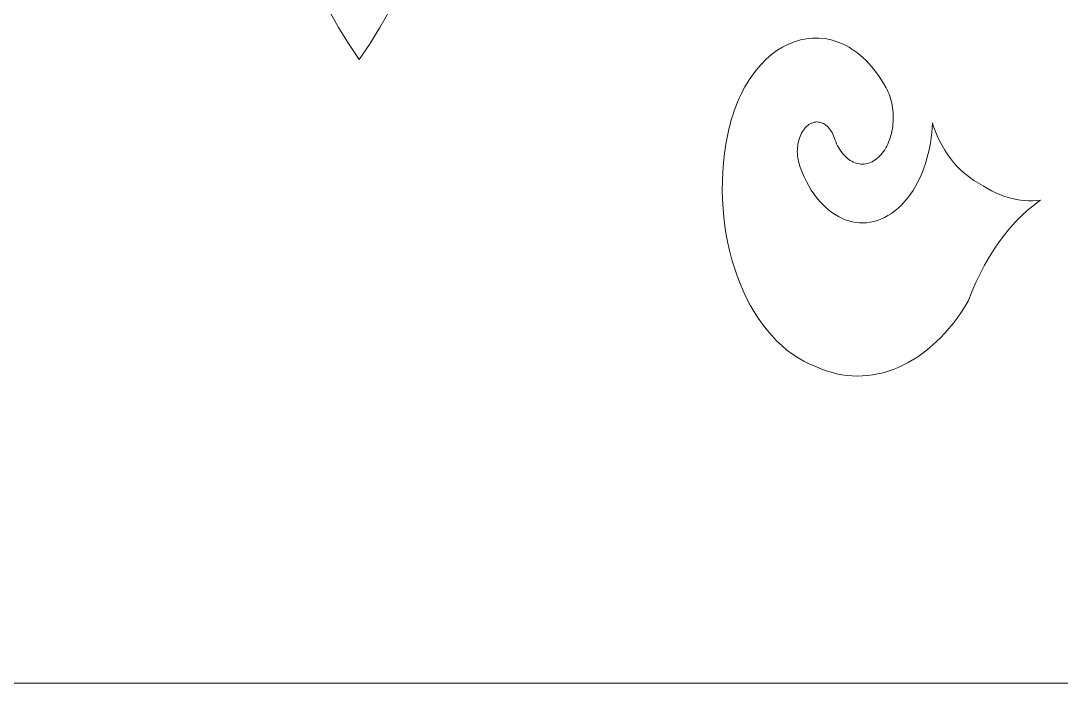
# Model space of a CAD drawing. Header units: centimetres. Extents: x -9.1 to 5.1, y -12.3 to 13.3.
# Drawn here: x -1.575 to 1.77, y -12.328 to -10.2 of the extents above; entities that cross this region are included whole.
import ezdxf

# ---------------------------------------------------------------- set-up
doc = ezdxf.new("R2010")
doc.units = ezdxf.units.CM
doc.header["$MEASUREMENT"] = 0
doc.layers.add('layer 1', color=7, linetype='Continuous')

msp = doc.modelspace()

# ---------------------------------------------------------------- linework, layer by layer
at = {"layer": 'layer 1', "color": 242, "lineweight": 9}
for points, knots in [([(5.08841, -12.32848), (5.08841, -12.32848), (-9.09402, -12.32848), (-9.09402, -12.32848), (-9.09402, -12.32848), (-9.09402, -12.32848), (-9.09402, 0.32731), (-9.09402, 0.32731), (-9.09402, 0.32731), (-9.09402, 0.32731), (5.0911, 0.32731), (5.0911, 0.32731), (5.0911, 0.32731), (5.0911, 0.32731), (5.0911, -12.32848), (5.0911, -12.32848), (5.0911, -12.32848), (5.0911, -12.32848), (5.08841, -12.32848), (5.08841, -12.32848)], [0, 0, 0, 0, 0.1666667, 0.1666667, 0.1666667, 0.1666667, 0.3333333, 0.3333333, 0.3333333, 0.3333333, 0.5, 0.5, 0.5, 0.5, 0.6666667, 0.6666667, 0.6666667, 0.6666667, 1, 1, 1, 1]), ([(-0.48696, -10.32358), (-0.48696, -10.32358), (-0.51969, -10.27533), (-0.51969, -10.27533), (-0.51969, -10.27533), (-0.51969, -10.27533), (-0.55319, -10.22154), (-0.55319, -10.22154), (-0.55319, -10.22154), (-0.55319, -10.22154), (-0.5851, -10.16568), (-0.5851, -10.16568), (-0.5851, -10.16568), (-0.5851, -10.16568), (-0.61536, -10.10787), (-0.61536, -10.10787), (-0.61536, -10.10787), (-0.61536, -10.10787), (-0.64393, -10.04815), (-0.64393, -10.04815), (-0.64393, -10.04815), (-0.64393, -10.04815), (-0.67079, -9.98662), (-0.67079, -9.98662), (-0.67079, -9.98662), (-0.67079, -9.98662), (-0.69589, -9.92336), (-0.69589, -9.92336), (-0.69589, -9.92336), (-0.69589, -9.92336), (-0.71917, -9.85846), (-0.71917, -9.85846), (-0.71917, -9.85846), (-0.71917, -9.85846), (-0.69589, -9.79355), (-0.69589, -9.79355), (-0.69589, -9.79355), (-0.69589, -9.79355), (-0.67079, -9.73031), (-0.67079, -9.73031), (-0.67079, -9.73031), (-0.67079, -9.73031), (-0.64393, -9.66878), (-0.64393, -9.66878), (-0.64393, -9.66878), (-0.64393, -9.66878), (-0.61536, -9.60906), (-0.61536, -9.60906), (-0.61536, -9.60906), (-0.61536, -9.60906), (-0.5851, -9.55123), (-0.5851, -9.55123), (-0.5851, -9.55123), (-0.5851, -9.55123), (-0.55319, -9.49539), (-0.55319, -9.49539), (-0.55319, -9.49539), (-0.55319, -9.49539), (-0.51969, -9.44158), (-0.51969, -9.44158), (-0.51969, -9.44158), (-0.51969, -9.44158), (-0.48696, -9.39334), (-0.48696, -9.39334), (-0.48696, -9.39334), (-0.48696, -9.39334), (-0.45421, -9.44158), (-0.45421, -9.44158), (-0.45421, -9.44158), (-0.45421, -9.44158), (-0.42072, -9.49539), (-0.42072, -9.49539), (-0.42072, -9.49539), (-0.42072, -9.49539), (-0.38881, -9.55123), (-0.38881, -9.55123), (-0.38881, -9.55123), (-0.38881, -9.55123), (-0.35855, -9.60906), (-0.35855, -9.60906), (-0.35855, -9.60906), (-0.35855, -9.60906), (-0.32998, -9.66878), (-0.32998, -9.66878), (-0.32998, -9.66878), (-0.32998, -9.66878), (-0.30312, -9.73031), (-0.30312, -9.73031), (-0.30312, -9.73031), (-0.30312, -9.73031), (-0.27802, -9.79355), (-0.27802, -9.79355), (-0.27802, -9.79355), (-0.27802, -9.79355), (-0.25475, -9.85846), (-0.25475, -9.85846), (-0.25475, -9.85846), (-0.25475, -9.85846), (-0.27802, -9.92336), (-0.27802, -9.92336), (-0.27802, -9.92336), (-0.27802, -9.92336), (-0.30312, -9.98662), (-0.30312, -9.98662), (-0.30312, -9.98662), (-0.30312, -9.98662), (-0.32998, -10.04815), (-0.32998, -10.04815), (-0.32998, -10.04815), (-0.32998, -10.04815), (-0.35855, -10.10787), (-0.35855, -10.10787), (-0.35855, -10.10787), (-0.35855, -10.10787), (-0.38881, -10.16568), (-0.38881, -10.16568), (-0.38881, -10.16568), (-0.38881, -10.16568), (-0.42072, -10.22154), (-0.42072, -10.22154), (-0.42072, -10.22154), (-0.42072, -10.22154), (-0.45421, -10.27533), (-0.45421, -10.27533), (-0.45421, -10.27533), (-0.45421, -10.27533), (-0.48696, -10.32358), (-0.48696, -10.32358)], [0, 0, 0, 0, 0.030303, 0.030303, 0.030303, 0.030303, 0.0606061, 0.0606061, 0.0606061, 0.0606061, 0.0909091, 0.0909091, 0.0909091, 0.0909091, 0.1212121, 0.1212121, 0.1212121, 0.1212121, 0.1515152, 0.1515152, 0.1515152, 0.1515152, 0.1818182, 0.1818182, 0.1818182, 0.1818182, 0.2121212, 0.2121212, 0.2121212, 0.2121212, 0.2424242, 0.2424242, 0.2424242, 0.2424242, 0.2727273, 0.2727273, 0.2727273, 0.2727273, 0.3030303, 0.3030303, 0.3030303, 0.3030303, 0.3333333, 0.3333333, 0.3333333, 0.3333333, 0.3636364, 0.3636364, 0.3636364, 0.3636364, 0.3939394, 0.3939394, 0.3939394, 0.3939394, 0.4242424, 0.4242424, 0.4242424, 0.4242424, 0.4545455, 0.4545455, 0.4545455, 0.4545455, 0.4848485, 0.4848485, 0.4848485, 0.4848485, 0.5151515, 0.5151515, 0.5151515, 0.5151515, 0.5454545, 0.5454545, 0.5454545, 0.5454545, 0.5757576, 0.5757576, 0.5757576, 0.5757576, 0.6060606, 0.6060606, 0.6060606, 0.6060606, 0.6363636, 0.6363636, 0.6363636, 0.6363636, 0.6666667, 0.6666667, 0.6666667, 0.6666667, 0.6969697, 0.6969697, 0.6969697, 0.6969697, 0.7272727, 0.7272727, 0.7272727, 0.7272727, 0.7575758, 0.7575758, 0.7575758, 0.7575758, 0.7878788, 0.7878788, 0.7878788, 0.7878788, 0.8181818, 0.8181818, 0.8181818, 0.8181818, 0.8484848, 0.8484848, 0.8484848, 0.8484848, 0.8787879, 0.8787879, 0.8787879, 0.8787879, 0.9090909, 0.9090909, 0.9090909, 0.9090909, 0.9393939, 0.9393939, 0.9393939, 0.9393939, 1, 1, 1, 1]), ([(1.70365, -10.77651), (1.70365, -10.77651), (1.70105, -10.77825), (1.70105, -10.77825), (1.70105, -10.77825), (1.70105, -10.77825), (1.68095, -10.79324), (1.68095, -10.79324), (1.68095, -10.79324), (1.68095, -10.79324), (1.66131, -10.80955), (1.66131, -10.80955), (1.66131, -10.80955), (1.66131, -10.80955), (1.6421, -10.82716), (1.6421, -10.82716), (1.6421, -10.82716), (1.6421, -10.82716), (1.62341, -10.84606), (1.62341, -10.84606), (1.62341, -10.84606), (1.62341, -10.84606), (1.60525, -10.8662), (1.60525, -10.8662), (1.60525, -10.8662), (1.60525, -10.8662), (1.58765, -10.8876), (1.58765, -10.8876), (1.58765, -10.8876), (1.58765, -10.8876), (1.57067, -10.91021), (1.57067, -10.91021), (1.57067, -10.91021), (1.57067, -10.91021), (1.55431, -10.93403), (1.55431, -10.93403), (1.55431, -10.93403), (1.55431, -10.93403), (1.53861, -10.95902), (1.53861, -10.95902), (1.53861, -10.95902), (1.53861, -10.95902), (1.52362, -10.98516), (1.52362, -10.98516), (1.52362, -10.98516), (1.52362, -10.98516), (1.50937, -11.01246), (1.50937, -11.01246), (1.50937, -11.01246), (1.50937, -11.01246), (1.4959, -11.04086), (1.4959, -11.04086), (1.4959, -11.04086), (1.4959, -11.04086), (1.4832, -11.07037), (1.4832, -11.07037), (1.4832, -11.07037), (1.4832, -11.07037), (1.47138, -11.10095), (1.47138, -11.10095), (1.47138, -11.10095), (1.47138, -11.10095), (1.45975, -11.11985), (1.45975, -11.11985), (1.45975, -11.11985), (1.45975, -11.11985), (1.44773, -11.13803), (1.44773, -11.13803), (1.44773, -11.13803), (1.44773, -11.13803), (1.43533, -11.15552), (1.43533, -11.15552), (1.43533, -11.15552), (1.43533, -11.15552), (1.42256, -11.17227), (1.42256, -11.17227), (1.42256, -11.17227), (1.42256, -11.17227), (1.40944, -11.1883), (1.40944, -11.1883), (1.40944, -11.1883), (1.40944, -11.1883), (1.39596, -11.20358), (1.39596, -11.20358), (1.39596, -11.20358), (1.39596, -11.20358), (1.38218, -11.21811), (1.38218, -11.21811), (1.38218, -11.21811), (1.38218, -11.21811), (1.36808, -11.23189), (1.36808, -11.23189), (1.36808, -11.23189), (1.36808, -11.23189), (1.33904, -11.25712), (1.33904, -11.25712), (1.33904, -11.25712), (1.33904, -11.25712), (1.309, -11.27922), (1.309, -11.27922), (1.309, -11.27922), (1.309, -11.27922), (1.27805, -11.29808), (1.27805, -11.29808), (1.27805, -11.29808), (1.27805, -11.29808), (1.24635, -11.31365), (1.24635, -11.31365), (1.24635, -11.31365), (1.24635, -11.31365), (1.23027, -11.32018), (1.23027, -11.32018), (1.23027, -11.32018), (1.23027, -11.32018), (1.21405, -11.32585), (1.21405, -11.32585), (1.21405, -11.32585), (1.21405, -11.32585), (1.19767, -11.33066), (1.19767, -11.33066), (1.19767, -11.33066), (1.19767, -11.33066), (1.18122, -11.33461), (1.18122, -11.33461), (1.18122, -11.33461), (1.18122, -11.33461), (1.16468, -11.33767), (1.16468, -11.33767), (1.16468, -11.33767), (1.16468, -11.33767), (1.14807, -11.33985), (1.14807, -11.33985), (1.14807, -11.33985), (1.14807, -11.33985), (1.13138, -11.34114), (1.13138, -11.34114), (1.13138, -11.34114), (1.13138, -11.34114), (1.11467, -11.3415), (1.11467, -11.3415), (1.11467, -11.3415), (1.11467, -11.3415), (1.09793, -11.34096), (1.09793, -11.34096), (1.09793, -11.34096), (1.09793, -11.34096), (1.08117, -11.33949), (1.08117, -11.33949), (1.08117, -11.33949), (1.08117, -11.33949), (1.06444, -11.33709), (1.06444, -11.33709), (1.06444, -11.33709), (1.06444, -11.33709), (1.04773, -11.33374), (1.04773, -11.33374), (1.04773, -11.33374), (1.04773, -11.33374), (1.03107, -11.32944), (1.03107, -11.32944), (1.03107, -11.32944), (1.03107, -11.32944), (1.01446, -11.32416), (1.01446, -11.32416), (1.01446, -11.32416), (1.01446, -11.32416), (0.99793, -11.31794), (0.99793, -11.31794), (0.99793, -11.31794), (0.99793, -11.31794), (0.9815, -11.31071), (0.9815, -11.31071), (0.9815, -11.31071), (0.9815, -11.31071), (0.96187, -11.30283), (0.96187, -11.30283), (0.96187, -11.30283), (0.96187, -11.30283), (0.94274, -11.29357), (0.94274, -11.29357), (0.94274, -11.29357), (0.94274, -11.29357), (0.92413, -11.28296), (0.92413, -11.28296), (0.92413, -11.28296), (0.92413, -11.28296), (0.90606, -11.27104), (0.90606, -11.27104), (0.90606, -11.27104), (0.90606, -11.27104), (0.88853, -11.2579), (0.88853, -11.2579), (0.88853, -11.2579), (0.88853, -11.2579), (0.8716, -11.24355), (0.8716, -11.24355), (0.8716, -11.24355), (0.8716, -11.24355), (0.85524, -11.22804), (0.85524, -11.22804), (0.85524, -11.22804), (0.85524, -11.22804), (0.83949, -11.21141), (0.83949, -11.21141), (0.83949, -11.21141), (0.83949, -11.21141), (0.82437, -11.19372), (0.82437, -11.19372), (0.82437, -11.19372), (0.82437, -11.19372), (0.80989, -11.17501), (0.80989, -11.17501), (0.80989, -11.17501), (0.80989, -11.17501), (0.79611, -11.15532), (0.79611, -11.15532), (0.79611, -11.15532), (0.79611, -11.15532), (0.78297, -11.13471), (0.78297, -11.13471), (0.78297, -11.13471), (0.78297, -11.13471), (0.77056, -11.1132), (0.77056, -11.1132), (0.77056, -11.1132), (0.77056, -11.1132), (0.75885, -11.09085), (0.75885, -11.09085), (0.75885, -11.09085), (0.75885, -11.09085), (0.74787, -11.06772), (0.74787, -11.06772), (0.74787, -11.06772), (0.74787, -11.06772), (0.73766, -11.04382), (0.73766, -11.04382), (0.73766, -11.04382), (0.73766, -11.04382), (0.72824, -11.01924), (0.72824, -11.01924), (0.72824, -11.01924), (0.72824, -11.01924), (0.71959, -10.99398), (0.71959, -10.99398), (0.71959, -10.99398), (0.71959, -10.99398), (0.71175, -10.9681), (0.71175, -10.9681), (0.71175, -10.9681), (0.71175, -10.9681), (0.70475, -10.94167), (0.70475, -10.94167), (0.70475, -10.94167), (0.70475, -10.94167), (0.69859, -10.91471), (0.69859, -10.91471), (0.69859, -10.91471), (0.69859, -10.91471), (0.69331, -10.88728), (0.69331, -10.88728), (0.69331, -10.88728), (0.69331, -10.88728), (0.68891, -10.85939), (0.68891, -10.85939), (0.68891, -10.85939), (0.68891, -10.85939), (0.68541, -10.83113), (0.68541, -10.83113), (0.68541, -10.83113), (0.68541, -10.83113), (0.68282, -10.80254), (0.68282, -10.80254), (0.68282, -10.80254), (0.68282, -10.80254), (0.68119, -10.77363), (0.68119, -10.77363), (0.68119, -10.77363), (0.68119, -10.77363), (0.68051, -10.74448), (0.68051, -10.74448), (0.68051, -10.74448), (0.68051, -10.74448), (0.68079, -10.71511), (0.68079, -10.71511), (0.68079, -10.71511), (0.68079, -10.71511), (0.68208, -10.6856), (0.68208, -10.6856), (0.68208, -10.6856), (0.68208, -10.6856), (0.68439, -10.65597), (0.68439, -10.65597), (0.68439, -10.65597), (0.68439, -10.65597), (0.68772, -10.62624), (0.68772, -10.62624), (0.68772, -10.62624), (0.68772, -10.62624), (0.69211, -10.59651), (0.69211, -10.59651), (0.69211, -10.59651), (0.69211, -10.59651), (0.6949, -10.58001), (0.6949, -10.58001), (0.6949, -10.58001), (0.6949, -10.58001), (0.69807, -10.56386), (0.69807, -10.56386), (0.69807, -10.56386), (0.69807, -10.56386), (0.70157, -10.5481), (0.70157, -10.5481), (0.70157, -10.5481), (0.70157, -10.5481), (0.70539, -10.5327), (0.70539, -10.5327), (0.70539, -10.5327), (0.70539, -10.5327), (0.70957, -10.51769), (0.70957, -10.51769), (0.70957, -10.51769), (0.70957, -10.51769), (0.71405, -10.50306), (0.71405, -10.50306), (0.71405, -10.50306), (0.71405, -10.50306), (0.71884, -10.48881), (0.71884, -10.48881), (0.71884, -10.48881), (0.71884, -10.48881), (0.72393, -10.47495), (0.72393, -10.47495), (0.72393, -10.47495), (0.72393, -10.47495), (0.72931, -10.46148), (0.72931, -10.46148), (0.72931, -10.46148), (0.72931, -10.46148), (0.73496, -10.4484), (0.73496, -10.4484), (0.73496, -10.4484), (0.73496, -10.4484), (0.7409, -10.43573), (0.7409, -10.43573), (0.7409, -10.43573), (0.7409, -10.43573), (0.7471, -10.42344), (0.7471, -10.42344), (0.7471, -10.42344), (0.7471, -10.42344), (0.75355, -10.41157), (0.75355, -10.41157), (0.75355, -10.41157), (0.75355, -10.41157), (0.76023, -10.40009), (0.76023, -10.40009), (0.76023, -10.40009), (0.76023, -10.40009), (0.76717, -10.38905), (0.76717, -10.38905), (0.76717, -10.38905), (0.76717, -10.38905), (0.77432, -10.3784), (0.77432, -10.3784), (0.77432, -10.3784), (0.77432, -10.3784), (0.78929, -10.35835), (0.78929, -10.35835), (0.78929, -10.35835), (0.78929, -10.35835), (0.80504, -10.34), (0.80504, -10.34), (0.80504, -10.34), (0.80504, -10.34), (0.82153, -10.32337), (0.82153, -10.32337), (0.82153, -10.32337), (0.82153, -10.32337), (0.83866, -10.30847), (0.83866, -10.30847), (0.83866, -10.30847), (0.83866, -10.30847), (0.85639, -10.29534), (0.85639, -10.29534), (0.85639, -10.29534), (0.85639, -10.29534), (0.87462, -10.284), (0.87462, -10.284), (0.87462, -10.284), (0.87462, -10.284), (0.89329, -10.27448), (0.89329, -10.27448), (0.89329, -10.27448), (0.89329, -10.27448), (0.91232, -10.26681), (0.91232, -10.26681), (0.91232, -10.26681), (0.91232, -10.26681), (0.93164, -10.261), (0.93164, -10.261), (0.93164, -10.261), (0.93164, -10.261), (0.95119, -10.25709), (0.95119, -10.25709), (0.95119, -10.25709), (0.95119, -10.25709), (0.97089, -10.25509), (0.97089, -10.25509), (0.97089, -10.25509), (0.97089, -10.25509), (0.99065, -10.25504), (0.99065, -10.25504), (0.99065, -10.25504), (0.99065, -10.25504), (1.01043, -10.25696), (1.01043, -10.25696), (1.01043, -10.25696), (1.01043, -10.25696), (1.03013, -10.26087), (1.03013, -10.26087), (1.03013, -10.26087), (1.03013, -10.26087), (1.04968, -10.26681), (1.04968, -10.26681), (1.04968, -10.26681), (1.04968, -10.26681), (1.06904, -10.27478), (1.06904, -10.27478), (1.06904, -10.27478), (1.06904, -10.27478), (1.0786, -10.27956), (1.0786, -10.27956), (1.0786, -10.27956), (1.0786, -10.27956), (1.08808, -10.28485), (1.08808, -10.28485), (1.08808, -10.28485), (1.08808, -10.28485), (1.0975, -10.29066), (1.0975, -10.29066), (1.0975, -10.29066), (1.0975, -10.29066), (1.10678, -10.29699), (1.10678, -10.29699), (1.10678, -10.29699), (1.10678, -10.29699), (1.11598, -10.30387), (1.11598, -10.30387), (1.11598, -10.30387), (1.11598, -10.30387), (1.12506, -10.31127), (1.12506, -10.31127), (1.12506, -10.31127), (1.12506, -10.31127), (1.13402, -10.3192), (1.13402, -10.3192), (1.13402, -10.3192), (1.13402, -10.3192), (1.14282, -10.32769), (1.14282, -10.32769), (1.14282, -10.32769), (1.14282, -10.32769), (1.15149, -10.33671), (1.15149, -10.33671), (1.15149, -10.33671), (1.15149, -10.33671), (1.16001, -10.34629), (1.16001, -10.34629), (1.16001, -10.34629), (1.16001, -10.34629), (1.16836, -10.3564), (1.16836, -10.3564), (1.16836, -10.3564), (1.16836, -10.3564), (1.17656, -10.36707), (1.17656, -10.36707), (1.17656, -10.36707), (1.17656, -10.36707), (1.18456, -10.37831), (1.18456, -10.37831), (1.18456, -10.37831), (1.18456, -10.37831), (1.19237, -10.3901), (1.19237, -10.3901), (1.19237, -10.3901), (1.19237, -10.3901), (1.19998, -10.40244), (1.19998, -10.40244), (1.19998, -10.40244), (1.19998, -10.40244), (1.2074, -10.41537), (1.2074, -10.41537), (1.2074, -10.41537), (1.2074, -10.41537), (1.2108, -10.42184), (1.2108, -10.42184), (1.2108, -10.42184), (1.2108, -10.42184), (1.21392, -10.42852), (1.21392, -10.42852), (1.21392, -10.42852), (1.21392, -10.42852), (1.21676, -10.43535), (1.21676, -10.43535), (1.21676, -10.43535), (1.21676, -10.43535), (1.21933, -10.44233), (1.21933, -10.44233), (1.21933, -10.44233), (1.21933, -10.44233), (1.22162, -10.44945), (1.22162, -10.44945), (1.22162, -10.44945), (1.22162, -10.44945), (1.22364, -10.45669), (1.22364, -10.45669), (1.22364, -10.45669), (1.22364, -10.45669), (1.22541, -10.46402), (1.22541, -10.46402), (1.22541, -10.46402), (1.22541, -10.46402), (1.22688, -10.47146), (1.22688, -10.47146), (1.22688, -10.47146), (1.22688, -10.47146), (1.22811, -10.47896), (1.22811, -10.47896), (1.22811, -10.47896), (1.22811, -10.47896), (1.22907, -10.48652), (1.22907, -10.48652), (1.22907, -10.48652), (1.22907, -10.48652), (1.22976, -10.49411), (1.22976, -10.49411), (1.22976, -10.49411), (1.22976, -10.49411), (1.23019, -10.50173), (1.23019, -10.50173), (1.23019, -10.50173), (1.23019, -10.50173), (1.23036, -10.50937), (1.23036, -10.50937), (1.23036, -10.50937), (1.23036, -10.50937), (1.23027, -10.51698), (1.23027, -10.51698), (1.23027, -10.51698), (1.23027, -10.51698), (1.22993, -10.52458), (1.22993, -10.52458), (1.22993, -10.52458), (1.22993, -10.52458), (1.22933, -10.53214), (1.22933, -10.53214), (1.22933, -10.53214), (1.22933, -10.53214), (1.22847, -10.53964), (1.22847, -10.53964), (1.22847, -10.53964), (1.22847, -10.53964), (1.22737, -10.54708), (1.22737, -10.54708), (1.22737, -10.54708), (1.22737, -10.54708), (1.22601, -10.55443), (1.22601, -10.55443), (1.22601, -10.55443), (1.22601, -10.55443), (1.22441, -10.56168), (1.22441, -10.56168), (1.22441, -10.56168), (1.22441, -10.56168), (1.22254, -10.56879), (1.22254, -10.56879), (1.22254, -10.56879), (1.22254, -10.56879), (1.22044, -10.57579), (1.22044, -10.57579), (1.22044, -10.57579), (1.22044, -10.57579), (1.21809, -10.58262), (1.21809, -10.58262), (1.21809, -10.58262), (1.21809, -10.58262), (1.21551, -10.5893), (1.21551, -10.5893), (1.21551, -10.5893), (1.21551, -10.5893), (1.21267, -10.5958), (1.21267, -10.5958), (1.21267, -10.5958), (1.21267, -10.5958), (1.2096, -10.60208), (1.2096, -10.60208), (1.2096, -10.60208), (1.2096, -10.60208), (1.20628, -10.60816), (1.20628, -10.60816), (1.20628, -10.60816), (1.20628, -10.60816), (1.20273, -10.61402), (1.20273, -10.61402), (1.20273, -10.61402), (1.20273, -10.61402), (1.19895, -10.61962), (1.19895, -10.61962), (1.19895, -10.61962), (1.19895, -10.61962), (1.19492, -10.62497), (1.19492, -10.62497), (1.19492, -10.62497), (1.19492, -10.62497), (1.19069, -10.63003), (1.19069, -10.63003), (1.19069, -10.63003), (1.19069, -10.63003), (1.1862, -10.63481), (1.1862, -10.63481), (1.1862, -10.63481), (1.1862, -10.63481), (1.18154, -10.6392), (1.18154, -10.6392), (1.18154, -10.6392), (1.18154, -10.6392), (1.1768, -10.64318), (1.1768, -10.64318), (1.1768, -10.64318), (1.1768, -10.64318), (1.17198, -10.64672), (1.17198, -10.64672), (1.17198, -10.64672), (1.17198, -10.64672), (1.16709, -10.64984), (1.16709, -10.64984), (1.16709, -10.64984), (1.16709, -10.64984), (1.16213, -10.65254), (1.16213, -10.65254), (1.16213, -10.65254), (1.16213, -10.65254), (1.15711, -10.65483), (1.15711, -10.65483), (1.15711, -10.65483), (1.15711, -10.65483), (1.15206, -10.6567), (1.15206, -10.6567), (1.15206, -10.6567), (1.15206, -10.6567), (1.14698, -10.65816), (1.14698, -10.65816), (1.14698, -10.65816), (1.14698, -10.65816), (1.14187, -10.65921), (1.14187, -10.65921), (1.14187, -10.65921), (1.14187, -10.65921), (1.13677, -10.65988), (1.13677, -10.65988), (1.13677, -10.65988), (1.13677, -10.65988), (1.13164, -10.66014), (1.13164, -10.66014), (1.13164, -10.66014), (1.13164, -10.66014), (1.12654, -10.66), (1.12654, -10.66), (1.12654, -10.66), (1.12654, -10.66), (1.12146, -10.65949), (1.12146, -10.65949), (1.12146, -10.65949), (1.12146, -10.65949), (1.11641, -10.65858), (1.11641, -10.65858), (1.11641, -10.65858), (1.11641, -10.65858), (1.11139, -10.6573), (1.11139, -10.6573), (1.11139, -10.6573), (1.11139, -10.6573), (1.10645, -10.65563), (1.10645, -10.65563), (1.10645, -10.65563), (1.10645, -10.65563), (1.10155, -10.65359), (1.10155, -10.65359), (1.10155, -10.65359), (1.10155, -10.65359), (1.09672, -10.65119), (1.09672, -10.65119), (1.09672, -10.65119), (1.09672, -10.65119), (1.092, -10.64842), (1.092, -10.64842), (1.092, -10.64842), (1.092, -10.64842), (1.08735, -10.64528), (1.08735, -10.64528), (1.08735, -10.64528), (1.08735, -10.64528), (1.08281, -10.64179), (1.08281, -10.64179), (1.08281, -10.64179), (1.08281, -10.64179), (1.07839, -10.63794), (1.07839, -10.63794), (1.07839, -10.63794), (1.07839, -10.63794), (1.07407, -10.63376), (1.07407, -10.63376), (1.07407, -10.63376), (1.07407, -10.63376), (1.06991, -10.62921), (1.06991, -10.62921), (1.06991, -10.62921), (1.06991, -10.62921), (1.06589, -10.62433), (1.06589, -10.62433), (1.06589, -10.62433), (1.06589, -10.62433), (1.06203, -10.61911), (1.06203, -10.61911), (1.06203, -10.61911), (1.06203, -10.61911), (1.05833, -10.61356), (1.05833, -10.61356), (1.05833, -10.61356), (1.05833, -10.61356), (1.0548, -10.60767), (1.0548, -10.60767), (1.0548, -10.60767), (1.0548, -10.60767), (1.05146, -10.60146), (1.05146, -10.60146), (1.05146, -10.60146), (1.05146, -10.60146), (1.04831, -10.59492), (1.04831, -10.59492), (1.04831, -10.59492), (1.04831, -10.59492), (1.04539, -10.58806), (1.04539, -10.58806), (1.04539, -10.58806), (1.04539, -10.58806), (1.04268, -10.5809), (1.04268, -10.5809), (1.04268, -10.5809), (1.04268, -10.5809), (1.04075, -10.57497), (1.04075, -10.57497), (1.04075, -10.57497), (1.04075, -10.57497), (1.03855, -10.56931), (1.03855, -10.56931), (1.03855, -10.56931), (1.03855, -10.56931), (1.03614, -10.56393), (1.03614, -10.56393), (1.03614, -10.56393), (1.03614, -10.56393), (1.03348, -10.55883), (1.03348, -10.55883), (1.03348, -10.55883), (1.03348, -10.55883), (1.03063, -10.55404), (1.03063, -10.55404), (1.03063, -10.55404), (1.03063, -10.55404), (1.02755, -10.54956), (1.02755, -10.54956), (1.02755, -10.54956), (1.02755, -10.54956), (1.02432, -10.54542), (1.02432, -10.54542), (1.02432, -10.54542), (1.02432, -10.54542), (1.02088, -10.5416), (1.02088, -10.5416), (1.02088, -10.5416), (1.02088, -10.5416), (1.01731, -10.53815), (1.01731, -10.53815), (1.01731, -10.53815), (1.01731, -10.53815), (1.01356, -10.53507), (1.01356, -10.53507), (1.01356, -10.53507), (1.01356, -10.53507), (1.00967, -10.53237), (1.00967, -10.53237), (1.00967, -10.53237), (1.00967, -10.53237), (1.00567, -10.53005), (1.00567, -10.53005), (1.00567, -10.53005), (1.00567, -10.53005), (1.00156, -10.52815), (1.00156, -10.52815), (1.00156, -10.52815), (1.00156, -10.52815), (0.99733, -10.52667), (0.99733, -10.52667), (0.99733, -10.52667), (0.99733, -10.52667), (0.99302, -10.52562), (0.99302, -10.52562), (0.99302, -10.52562), (0.99302, -10.52562), (0.98865, -10.52501), (0.98865, -10.52501), (0.98865, -10.52501), (0.98865, -10.52501), (0.98425, -10.52486), (0.98425, -10.52486), (0.98425, -10.52486), (0.98425, -10.52486), (0.97988, -10.52517), (0.97988, -10.52517), (0.97988, -10.52517), (0.97988, -10.52517), (0.97557, -10.52591), (0.97557, -10.52591), (0.97557, -10.52591), (0.97557, -10.52591), (0.97134, -10.52709), (0.97134, -10.52709), (0.97134, -10.52709), (0.97134, -10.52709), (0.96719, -10.5287), (0.96719, -10.5287), (0.96719, -10.5287), (0.96719, -10.5287), (0.96312, -10.53072), (0.96312, -10.53072), (0.96312, -10.53072), (0.96312, -10.53072), (0.95916, -10.53314), (0.95916, -10.53314), (0.95916, -10.53314), (0.95916, -10.53314), (0.95534, -10.53594), (0.95534, -10.53594), (0.95534, -10.53594), (0.95534, -10.53594), (0.95164, -10.53914), (0.95164, -10.53914), (0.95164, -10.53914), (0.95164, -10.53914), (0.94809, -10.54269), (0.94809, -10.54269), (0.94809, -10.54269), (0.94809, -10.54269), (0.9447, -10.54662), (0.9447, -10.54662), (0.9447, -10.54662), (0.9447, -10.54662), (0.9415, -10.55089), (0.9415, -10.55089), (0.9415, -10.55089), (0.9415, -10.55089), (0.93848, -10.55549), (0.93848, -10.55549), (0.93848, -10.55549), (0.93848, -10.55549), (0.93565, -10.56043), (0.93565, -10.56043), (0.93565, -10.56043), (0.93565, -10.56043), (0.93305, -10.56566), (0.93305, -10.56566), (0.93305, -10.56566), (0.93305, -10.56566), (0.93067, -10.57122), (0.93067, -10.57122), (0.93067, -10.57122), (0.93067, -10.57122), (0.92855, -10.57701), (0.92855, -10.57701), (0.92855, -10.57701), (0.92855, -10.57701), (0.92674, -10.58296), (0.92674, -10.58296), (0.92674, -10.58296), (0.92674, -10.58296), (0.9252, -10.58902), (0.9252, -10.58902), (0.9252, -10.58902), (0.9252, -10.58902), (0.92397, -10.59521), (0.92397, -10.59521), (0.92397, -10.59521), (0.92397, -10.59521), (0.92299, -10.60148), (0.92299, -10.60148), (0.92299, -10.60148), (0.92299, -10.60148), (0.92233, -10.60781), (0.92233, -10.60781), (0.92233, -10.60781), (0.92233, -10.60781), (0.92194, -10.61418), (0.92194, -10.61418), (0.92194, -10.61418), (0.92194, -10.61418), (0.92184, -10.62057), (0.92184, -10.62057), (0.92184, -10.62057), (0.92184, -10.62057), (0.92203, -10.62696), (0.92203, -10.62696), (0.92203, -10.62696), (0.92203, -10.62696), (0.92252, -10.63332), (0.92252, -10.63332), (0.92252, -10.63332), (0.92252, -10.63332), (0.92328, -10.63963), (0.92328, -10.63963), (0.92328, -10.63963), (0.92328, -10.63963), (0.92433, -10.64585), (0.92433, -10.64585), (0.92433, -10.64585), (0.92433, -10.64585), (0.92567, -10.652), (0.92567, -10.652), (0.92567, -10.652), (0.92567, -10.652), (0.9273, -10.65801), (0.9273, -10.65801), (0.9273, -10.65801), (0.9273, -10.65801), (0.9292, -10.6639), (0.9292, -10.6639), (0.9292, -10.6639), (0.9292, -10.6639), (0.93142, -10.66961), (0.93142, -10.66961), (0.93142, -10.66961), (0.93142, -10.66961), (0.93756, -10.68585), (0.93756, -10.68585), (0.93756, -10.68585), (0.93756, -10.68585), (0.94419, -10.70137), (0.94419, -10.70137), (0.94419, -10.70137), (0.94419, -10.70137), (0.95129, -10.71616), (0.95129, -10.71616), (0.95129, -10.71616), (0.95129, -10.71616), (0.95885, -10.73023), (0.95885, -10.73023), (0.95885, -10.73023), (0.95885, -10.73023), (0.96682, -10.74357), (0.96682, -10.74357), (0.96682, -10.74357), (0.96682, -10.74357), (0.97521, -10.75614), (0.97521, -10.75614), (0.97521, -10.75614), (0.97521, -10.75614), (0.98396, -10.76796), (0.98396, -10.76796), (0.98396, -10.76796), (0.98396, -10.76796), (0.99307, -10.77903), (0.99307, -10.77903), (0.99307, -10.77903), (0.99307, -10.77903), (1.00249, -10.7893), (1.00249, -10.7893), (1.00249, -10.7893), (1.00249, -10.7893), (1.01224, -10.7988), (1.01224, -10.7988), (1.01224, -10.7988), (1.01224, -10.7988), (1.02227, -10.80751), (1.02227, -10.80751), (1.02227, -10.80751), (1.02227, -10.80751), (1.03254, -10.81542), (1.03254, -10.81542), (1.03254, -10.81542), (1.03254, -10.81542), (1.04306, -10.82251), (1.04306, -10.82251), (1.04306, -10.82251), (1.04306, -10.82251), (1.0538, -10.82878), (1.0538, -10.82878), (1.0538, -10.82878), (1.0538, -10.82878), (1.06471, -10.83424), (1.06471, -10.83424), (1.06471, -10.83424), (1.06471, -10.83424), (1.0758, -10.83884), (1.0758, -10.83884), (1.0758, -10.83884), (1.0758, -10.83884), (1.08702, -10.84262), (1.08702, -10.84262), (1.08702, -10.84262), (1.08702, -10.84262), (1.09837, -10.84553), (1.09837, -10.84553), (1.09837, -10.84553), (1.09837, -10.84553), (1.10981, -10.84758), (1.10981, -10.84758), (1.10981, -10.84758), (1.10981, -10.84758), (1.12131, -10.84876), (1.12131, -10.84876), (1.12131, -10.84876), (1.12131, -10.84876), (1.13287, -10.84906), (1.13287, -10.84906), (1.13287, -10.84906), (1.13287, -10.84906), (1.14445, -10.84847), (1.14445, -10.84847), (1.14445, -10.84847), (1.14445, -10.84847), (1.15603, -10.84697), (1.15603, -10.84697), (1.15603, -10.84697), (1.15603, -10.84697), (1.16758, -10.84458), (1.16758, -10.84458), (1.16758, -10.84458), (1.16758, -10.84458), (1.1791, -10.84127), (1.1791, -10.84127), (1.1791, -10.84127), (1.1791, -10.84127), (1.19054, -10.83702), (1.19054, -10.83702), (1.19054, -10.83702), (1.19054, -10.83702), (1.20187, -10.83186), (1.20187, -10.83186), (1.20187, -10.83186), (1.20187, -10.83186), (1.21311, -10.82575), (1.21311, -10.82575), (1.21311, -10.82575), (1.21311, -10.82575), (1.22419, -10.81868), (1.22419, -10.81868), (1.22419, -10.81868), (1.22419, -10.81868), (1.23512, -10.81066), (1.23512, -10.81066), (1.23512, -10.81066), (1.23512, -10.81066), (1.24585, -10.80166), (1.24585, -10.80166), (1.24585, -10.80166), (1.24585, -10.80166), (1.25639, -10.79169), (1.25639, -10.79169), (1.25639, -10.79169), (1.25639, -10.79169), (1.26654, -10.78089), (1.26654, -10.78089), (1.26654, -10.78089), (1.26654, -10.78089), (1.27616, -10.76941), (1.27616, -10.76941), (1.27616, -10.76941), (1.27616, -10.76941), (1.28526, -10.75732), (1.28526, -10.75732), (1.28526, -10.75732), (1.28526, -10.75732), (1.29384, -10.74462), (1.29384, -10.74462), (1.29384, -10.74462), (1.29384, -10.74462), (1.30187, -10.73138), (1.30187, -10.73138), (1.30187, -10.73138), (1.30187, -10.73138), (1.30937, -10.71761), (1.30937, -10.71761), (1.30937, -10.71761), (1.30937, -10.71761), (1.31633, -10.70336), (1.31633, -10.70336), (1.31633, -10.70336), (1.31633, -10.70336), (1.32275, -10.68866), (1.32275, -10.68866), (1.32275, -10.68866), (1.32275, -10.68866), (1.32862, -10.67355), (1.32862, -10.67355), (1.32862, -10.67355), (1.32862, -10.67355), (1.33393, -10.65805), (1.33393, -10.65805), (1.33393, -10.65805), (1.33393, -10.65805), (1.33869, -10.64223), (1.33869, -10.64223), (1.33869, -10.64223), (1.33869, -10.64223), (1.34289, -10.62609), (1.34289, -10.62609), (1.34289, -10.62609), (1.34289, -10.62609), (1.34654, -10.6097), (1.34654, -10.6097), (1.34654, -10.6097), (1.34654, -10.6097), (1.34962, -10.59306), (1.34962, -10.59306), (1.34962, -10.59306), (1.34962, -10.59306), (1.35213, -10.57622), (1.35213, -10.57622), (1.35213, -10.57622), (1.35213, -10.57622), (1.35407, -10.55924), (1.35407, -10.55924), (1.35407, -10.55924), (1.35407, -10.55924), (1.35542, -10.54212), (1.35542, -10.54212), (1.35542, -10.54212), (1.35542, -10.54212), (1.35608, -10.52784), (1.35608, -10.52784), (1.35608, -10.52784), (1.35608, -10.52784), (1.35914, -10.5373), (1.35914, -10.5373), (1.35914, -10.5373), (1.35914, -10.5373), (1.36517, -10.55359), (1.36517, -10.55359), (1.36517, -10.55359), (1.36517, -10.55359), (1.37181, -10.56953), (1.37181, -10.56953), (1.37181, -10.56953), (1.37181, -10.56953), (1.3791, -10.58509), (1.3791, -10.58509), (1.3791, -10.58509), (1.3791, -10.58509), (1.38706, -10.60022), (1.38706, -10.60022), (1.38706, -10.60022), (1.38706, -10.60022), (1.39567, -10.61492), (1.39567, -10.61492), (1.39567, -10.61492), (1.39567, -10.61492), (1.40495, -10.62913), (1.40495, -10.62913), (1.40495, -10.62913), (1.40495, -10.62913), (1.41491, -10.64284), (1.41491, -10.64284), (1.41491, -10.64284), (1.41491, -10.64284), (1.42553, -10.656), (1.42553, -10.656), (1.42553, -10.656), (1.42553, -10.656), (1.43687, -10.66859), (1.43687, -10.66859), (1.43687, -10.66859), (1.43687, -10.66859), (1.44889, -10.68057), (1.44889, -10.68057), (1.44889, -10.68057), (1.44889, -10.68057), (1.46163, -10.69191), (1.46163, -10.69191), (1.46163, -10.69191), (1.46163, -10.69191), (1.47509, -10.70258), (1.47509, -10.70258), (1.47509, -10.70258), (1.47509, -10.70258), (1.48925, -10.71256), (1.48925, -10.71256), (1.48925, -10.71256), (1.48925, -10.71256), (1.50414, -10.7218), (1.50414, -10.7218), (1.50414, -10.7218), (1.50414, -10.7218), (1.51976, -10.73026), (1.51976, -10.73026), (1.51976, -10.73026), (1.51976, -10.73026), (1.53305, -10.73833), (1.53305, -10.73833), (1.53305, -10.73833), (1.53305, -10.73833), (1.54634, -10.74563), (1.54634, -10.74563), (1.54634, -10.74563), (1.54634, -10.74563), (1.55967, -10.75215), (1.55967, -10.75215), (1.55967, -10.75215), (1.55967, -10.75215), (1.57299, -10.75793), (1.57299, -10.75793), (1.57299, -10.75793), (1.57299, -10.75793), (1.58631, -10.76295), (1.58631, -10.76295), (1.58631, -10.76295), (1.58631, -10.76295), (1.59964, -10.76724), (1.59964, -10.76724), (1.59964, -10.76724), (1.59964, -10.76724), (1.61291, -10.77081), (1.61291, -10.77081), (1.61291, -10.77081), (1.61291, -10.77081), (1.62617, -10.77366), (1.62617, -10.77366), (1.62617, -10.77366), (1.62617, -10.77366), (1.63941, -10.77581), (1.63941, -10.77581), (1.63941, -10.77581), (1.63941, -10.77581), (1.65258, -10.77728), (1.65258, -10.77728), (1.65258, -10.77728), (1.65258, -10.77728), (1.66568, -10.77806), (1.66568, -10.77806), (1.66568, -10.77806), (1.66568, -10.77806), (1.67874, -10.77818), (1.67874, -10.77818), (1.67874, -10.77818), (1.67874, -10.77818), (1.6917, -10.77763), (1.6917, -10.77763), (1.6917, -10.77763), (1.6917, -10.77763), (1.70365, -10.77651), (1.70365, -10.77651)], [0, 0, 0, 0, 0.0031646, 0.0031646, 0.0031646, 0.0031646, 0.0063291, 0.0063291, 0.0063291, 0.0063291, 0.0094937, 0.0094937, 0.0094937, 0.0094937, 0.0126582, 0.0126582, 0.0126582, 0.0126582, 0.0158228, 0.0158228, 0.0158228, 0.0158228, 0.0189873, 0.0189873, 0.0189873, 0.0189873, 0.0221519, 0.0221519, 0.0221519, 0.0221519, 0.0253165, 0.0253165, 0.0253165, 0.0253165, 0.028481, 0.028481, 0.028481, 0.028481, 0.0316456, 0.0316456, 0.0316456, 0.0316456, 0.0348101, 0.0348101, 0.0348101, 0.0348101, 0.0379747, 0.0379747, 0.0379747, 0.0379747, 0.0411392, 0.0411392, 0.0411392, 0.0411392, 0.0443038, 0.0443038, 0.0443038, 0.0443038, 0.0474684, 0.0474684, 0.0474684, 0.0474684, 0.0506329, 0.0506329, 0.0506329, 0.0506329, 0.0537975, 0.0537975, 0.0537975, 0.0537975, 0.056962, 0.056962, 0.056962, 0.056962, 0.0601266, 0.0601266, 0.0601266, 0.0601266, 0.0632911, 0.0632911, 0.0632911, 0.0632911, 0.0664557, 0.0664557, 0.0664557, 0.0664557, 0.0696203, 0.0696203, 0.0696203, 0.0696203, 0.0727848, 0.0727848, 0.0727848, 0.0727848, 0.0759494, 0.0759494, 0.0759494, 0.0759494, 0.0791139, 0.0791139, 0.0791139, 0.0791139, 0.0822785, 0.0822785, 0.0822785, 0.0822785, 0.085443, 0.085443, 0.085443, 0.085443, 0.0886076, 0.0886076, 0.0886076, 0.0886076, 0.0917722, 0.0917722, 0.0917722, 0.0917722, 0.0949367, 0.0949367, 0.0949367, 0.0949367, 0.0981013, 0.0981013, 0.0981013, 0.0981013, 0.1012658, 0.1012658, 0.1012658, 0.1012658, 0.1044304, 0.1044304, 0.1044304, 0.1044304, 0.1075949, 0.1075949, 0.1075949, 0.1075949, 0.1107595, 0.1107595, 0.1107595, 0.1107595, 0.1139241, 0.1139241, 0.1139241, 0.1139241, 0.1170886, 0.1170886, 0.1170886, 0.1170886, 0.1202532, 0.1202532, 0.1202532, 0.1202532, 0.1234177, 0.1234177, 0.1234177, 0.1234177, 0.1265823, 0.1265823, 0.1265823, 0.1265823, 0.1297468, 0.1297468, 0.1297468, 0.1297468, 0.1329114, 0.1329114, 0.1329114, 0.1329114, 0.1360759, 0.1360759, 0.1360759, 0.1360759, 0.1392405, 0.1392405, 0.1392405, 0.1392405, 0.1424051, 0.1424051, 0.1424051, 0.1424051, 0.1455696, 0.1455696, 0.1455696, 0.1455696, 0.1487342, 0.1487342, 0.1487342, 0.1487342, 0.1518987, 0.1518987, 0.1518987, 0.1518987, 0.1550633, 0.1550633, 0.1550633, 0.1550633, 0.1582278, 0.1582278, 0.1582278, 0.1582278, 0.1613924, 0.1613924, 0.1613924, 0.1613924, 0.164557, 0.164557, 0.164557, 0.164557, 0.1677215, 0.1677215, 0.1677215, 0.1677215, 0.1708861, 0.1708861, 0.1708861, 0.1708861, 0.1740506, 0.1740506, 0.1740506, 0.1740506, 0.1772152, 0.1772152, 0.1772152, 0.1772152, 0.1803797, 0.1803797, 0.1803797, 0.1803797, 0.1835443, 0.1835443, 0.1835443, 0.1835443, 0.1867089, 0.1867089, 0.1867089, 0.1867089, 0.1898734, 0.1898734, 0.1898734, 0.1898734, 0.193038, 0.193038, 0.193038, 0.193038, 0.1962025, 0.1962025, 0.1962025, 0.1962025, 0.1993671, 0.1993671, 0.1993671, 0.1993671, 0.2025316, 0.2025316, 0.2025316, 0.2025316, 0.2056962, 0.2056962, 0.2056962, 0.2056962, 0.2088608, 0.2088608, 0.2088608, 0.2088608, 0.2120253, 0.2120253, 0.2120253, 0.2120253, 0.2151899, 0.2151899, 0.2151899, 0.2151899, 0.2183544, 0.2183544, 0.2183544, 0.2183544, 0.221519, 0.221519, 0.221519, 0.221519, 0.2246835, 0.2246835, 0.2246835, 0.2246835, 0.2278481, 0.2278481, 0.2278481, 0.2278481, 0.2310127, 0.2310127, 0.2310127, 0.2310127, 0.2341772, 0.2341772, 0.2341772, 0.2341772, 0.2373418, 0.2373418, 0.2373418, 0.2373418, 0.2405063, 0.2405063, 0.2405063, 0.2405063, 0.2436709, 0.2436709, 0.2436709, 0.2436709, 0.2468354, 0.2468354, 0.2468354, 0.2468354, 0.25, 0.25, 0.25, 0.25, 0.2531646, 0.2531646, 0.2531646, 0.2531646, 0.2563291, 0.2563291, 0.2563291, 0.2563291, 0.2594937, 0.2594937, 0.2594937, 0.2594937, 0.2626582, 0.2626582, 0.2626582, 0.2626582, 0.2658228, 0.2658228, 0.2658228, 0.2658228, 0.2689873, 0.2689873, 0.2689873, 0.2689873, 0.2721519, 0.2721519, 0.2721519, 0.2721519, 0.2753165, 0.2753165, 0.2753165, 0.2753165, 0.278481, 0.278481, 0.278481, 0.278481, 0.2816456, 0.2816456, 0.2816456, 0.2816456, 0.2848101, 0.2848101, 0.2848101, 0.2848101, 0.2879747, 0.2879747, 0.2879747, 0.2879747, 0.2911392, 0.2911392, 0.2911392, 0.2911392, 0.2943038, 0.2943038, 0.2943038, 0.2943038, 0.2974684, 0.2974684, 0.2974684, 0.2974684, 0.3006329, 0.3006329, 0.3006329, 0.3006329, 0.3037975, 0.3037975, 0.3037975, 0.3037975, 0.306962, 0.306962, 0.306962, 0.306962, 0.3101266, 0.3101266, 0.3101266, 0.3101266, 0.3132911, 0.3132911, 0.3132911, 0.3132911, 0.3164557, 0.3164557, 0.3164557, 0.3164557, 0.3196203, 0.3196203, 0.3196203, 0.3196203, 0.3227848, 0.3227848, 0.3227848, 0.3227848, 0.3259494, 0.3259494, 0.3259494, 0.3259494, 0.3291139, 0.3291139, 0.3291139, 0.3291139, 0.3322785, 0.3322785, 0.3322785, 0.3322785, 0.335443, 0.335443, 0.335443, 0.335443, 0.3386076, 0.3386076, 0.3386076, 0.3386076, 0.3417722, 0.3417722, 0.3417722, 0.3417722, 0.3449367, 0.3449367, 0.3449367, 0.3449367, 0.3481013, 0.3481013, 0.3481013, 0.3481013, 0.3512658, 0.3512658, 0.3512658, 0.3512658, 0.3544304, 0.3544304, 0.3544304, 0.3544304, 0.3575949, 0.3575949, 0.3575949, 0.3575949, 0.3607595, 0.3607595, 0.3607595, 0.3607595, 0.3639241, 0.3639241, 0.3639241, 0.3639241, 0.3670886, 0.3670886, 0.3670886, 0.3670886, 0.3702532, 0.3702532, 0.3702532, 0.3702532, 0.3734177, 0.3734177, 0.3734177, 0.3734177, 0.3765823, 0.3765823, 0.3765823, 0.3765823, 0.3797468, 0.3797468, 0.3797468, 0.3797468, 0.3829114, 0.3829114, 0.3829114, 0.3829114, 0.3860759, 0.3860759, 0.3860759, 0.3860759, 0.3892405, 0.3892405, 0.3892405, 0.3892405, 0.3924051, 0.3924051, 0.3924051, 0.3924051, 0.3955696, 0.3955696, 0.3955696, 0.3955696, 0.3987342, 0.3987342, 0.3987342, 0.3987342, 0.4018987, 0.4018987, 0.4018987, 0.4018987, 0.4050633, 0.4050633, 0.4050633, 0.4050633, 0.4082278, 0.4082278, 0.4082278, 0.4082278, 0.4113924, 0.4113924, 0.4113924, 0.4113924, 0.414557, 0.414557, 0.414557, 0.414557, 0.4177215, 0.4177215, 0.4177215, 0.4177215, 0.4208861, 0.4208861, 0.4208861, 0.4208861, 0.4240506, 0.4240506, 0.4240506, 0.4240506, 0.4272152, 0.4272152, 0.4272152, 0.4272152, 0.4303797, 0.4303797, 0.4303797, 0.4303797, 0.4335443, 0.4335443, 0.4335443, 0.4335443, 0.4367089, 0.4367089, 0.4367089, 0.4367089, 0.4398734, 0.4398734, 0.4398734, 0.4398734, 0.443038, 0.443038, 0.443038, 0.443038, 0.4462025, 0.4462025, 0.4462025, 0.4462025, 0.4493671, 0.4493671, 0.4493671, 0.4493671, 0.4525316, 0.4525316, 0.4525316, 0.4525316, 0.4556962, 0.4556962, 0.4556962, 0.4556962, 0.4588608, 0.4588608, 0.4588608, 0.4588608, 0.4620253, 0.4620253, 0.4620253, 0.4620253, 0.4651899, 0.4651899, 0.4651899, 0.4651899, 0.4683544, 0.4683544, 0.4683544, 0.4683544, 0.471519, 0.471519, 0.471519, 0.471519, 0.4746835, 0.4746835, 0.4746835, 0.4746835, 0.4778481, 0.4778481, 0.4778481, 0.4778481, 0.4810127, 0.4810127, 0.4810127, 0.4810127, 0.4841772, 0.4841772, 0.4841772, 0.4841772, 0.4873418, 0.4873418, 0.4873418, 0.4873418, 0.4905063, 0.4905063, 0.4905063, 0.4905063, 0.4936709, 0.4936709, 0.4936709, 0.4936709, 0.4968354, 0.4968354, 0.4968354, 0.4968354, 0.5, 0.5, 0.5, 0.5, 0.5031646, 0.5031646, 0.5031646, 0.5031646, 0.5063291, 0.5063291, 0.5063291, 0.5063291, 0.5094937, 0.5094937, 0.5094937, 0.5094937, 0.5126582, 0.5126582, 0.5126582, 0.5126582, 0.5158228, 0.5158228, 0.5158228, 0.5158228, 0.5189873, 0.5189873, 0.5189873, 0.5189873, 0.5221519, 0.5221519, 0.5221519, 0.5221519, 0.5253165, 0.5253165, 0.5253165, 0.5253165, 0.528481, 0.528481, 0.528481, 0.528481, 0.5316456, 0.5316456, 0.5316456, 0.5316456, 0.5348101, 0.5348101, 0.5348101, 0.5348101, 0.5379747, 0.5379747, 0.5379747, 0.5379747, 0.5411392, 0.5411392, 0.5411392, 0.5411392, 0.5443038, 0.5443038, 0.5443038, 0.5443038, 0.5474684, 0.5474684, 0.5474684, 0.5474684, 0.5506329, 0.5506329, 0.5506329, 0.5506329, 0.5537975, 0.5537975, 0.5537975, 0.5537975, 0.556962, 0.556962, 0.556962, 0.556962, 0.5601266, 0.5601266, 0.5601266, 0.5601266, 0.5632911, 0.5632911, 0.5632911, 0.5632911, 0.5664557, 0.5664557, 0.5664557, 0.5664557, 0.5696203, 0.5696203, 0.5696203, 0.5696203, 0.5727848, 0.5727848, 0.5727848, 0.5727848, 0.5759494, 0.5759494, 0.5759494, 0.5759494, 0.5791139, 0.5791139, 0.5791139, 0.5791139, 0.5822785, 0.5822785, 0.5822785, 0.5822785, 0.585443, 0.585443, 0.585443, 0.585443, 0.5886076, 0.5886076, 0.5886076, 0.5886076, 0.5917722, 0.5917722, 0.5917722, 0.5917722, 0.5949367, 0.5949367, 0.5949367, 0.5949367, 0.5981013, 0.5981013, 0.5981013, 0.5981013, 0.6012658, 0.6012658, 0.6012658, 0.6012658, 0.6044304, 0.6044304, 0.6044304, 0.6044304, 0.6075949, 0.6075949, 0.6075949, 0.6075949, 0.6107595, 0.6107595, 0.6107595, 0.6107595, 0.6139241, 0.6139241, 0.6139241, 0.6139241, 0.6170886, 0.6170886, 0.6170886, 0.6170886, 0.6202532, 0.6202532, 0.6202532, 0.6202532, 0.6234177, 0.6234177, 0.6234177, 0.6234177, 0.6265823, 0.6265823, 0.6265823, 0.6265823, 0.6297468, 0.6297468, 0.6297468, 0.6297468, 0.6329114, 0.6329114, 0.6329114, 0.6329114, 0.6360759, 0.6360759, 0.6360759, 0.6360759, 0.6392405, 0.6392405, 0.6392405, 0.6392405, 0.6424051, 0.6424051, 0.6424051, 0.6424051, 0.6455696, 0.6455696, 0.6455696, 0.6455696, 0.6487342, 0.6487342, 0.6487342, 0.6487342, 0.6518987, 0.6518987, 0.6518987, 0.6518987, 0.6550633, 0.6550633, 0.6550633, 0.6550633, 0.6582278, 0.6582278, 0.6582278, 0.6582278, 0.6613924, 0.6613924, 0.6613924, 0.6613924, 0.664557, 0.664557, 0.664557, 0.664557, 0.6677215, 0.6677215, 0.6677215, 0.6677215, 0.6708861, 0.6708861, 0.6708861, 0.6708861, 0.6740506, 0.6740506, 0.6740506, 0.6740506, 0.6772152, 0.6772152, 0.6772152, 0.6772152, 0.6803797, 0.6803797, 0.6803797, 0.6803797, 0.6835443, 0.6835443, 0.6835443, 0.6835443, 0.6867089, 0.6867089, 0.6867089, 0.6867089, 0.6898734, 0.6898734, 0.6898734, 0.6898734, 0.693038, 0.693038, 0.693038, 0.693038, 0.6962025, 0.6962025, 0.6962025, 0.6962025, 0.6993671, 0.6993671, 0.6993671, 0.6993671, 0.7025316, 0.7025316, 0.7025316, 0.7025316, 0.7056962, 0.7056962, 0.7056962, 0.7056962, 0.7088608, 0.7088608, 0.7088608, 0.7088608, 0.7120253, 0.7120253, 0.7120253, 0.7120253, 0.7151899, 0.7151899, 0.7151899, 0.7151899, 0.7183544, 0.7183544, 0.7183544, 0.7183544, 0.721519, 0.721519, 0.721519, 0.721519, 0.7246835, 0.7246835, 0.7246835, 0.7246835, 0.7278481, 0.7278481, 0.7278481, 0.7278481, 0.7310127, 0.7310127, 0.7310127, 0.7310127, 0.7341772, 0.7341772, 0.7341772, 0.7341772, 0.7373418, 0.7373418, 0.7373418, 0.7373418, 0.7405063, 0.7405063, 0.7405063, 0.7405063, 0.7436709, 0.7436709, 0.7436709, 0.7436709, 0.7468354, 0.7468354, 0.7468354, 0.7468354, 0.75, 0.75, 0.75, 0.75, 0.7531646, 0.7531646, 0.7531646, 0.7531646, 0.7563291, 0.7563291, 0.7563291, 0.7563291, 0.7594937, 0.7594937, 0.7594937, 0.7594937, 0.7626582, 0.7626582, 0.7626582, 0.7626582, 0.7658228, 0.7658228, 0.7658228, 0.7658228, 0.7689873, 0.7689873, 0.7689873, 0.7689873, 0.7721519, 0.7721519, 0.7721519, 0.7721519, 0.7753165, 0.7753165, 0.7753165, 0.7753165, 0.778481, 0.778481, 0.778481, 0.778481, 0.7816456, 0.7816456, 0.7816456, 0.7816456, 0.7848101, 0.7848101, 0.7848101, 0.7848101, 0.7879747, 0.7879747, 0.7879747, 0.7879747, 0.7911392, 0.7911392, 0.7911392, 0.7911392, 0.7943038, 0.7943038, 0.7943038, 0.7943038, 0.7974684, 0.7974684, 0.7974684, 0.7974684, 0.8006329, 0.8006329, 0.8006329, 0.8006329, 0.8037975, 0.8037975, 0.8037975, 0.8037975, 0.806962, 0.806962, 0.806962, 0.806962, 0.8101266, 0.8101266, 0.8101266, 0.8101266, 0.8132911, 0.8132911, 0.8132911, 0.8132911, 0.8164557, 0.8164557, 0.8164557, 0.8164557, 0.8196203, 0.8196203, 0.8196203, 0.8196203, 0.8227848, 0.8227848, 0.8227848, 0.8227848, 0.8259494, 0.8259494, 0.8259494, 0.8259494, 0.8291139, 0.8291139, 0.8291139, 0.8291139, 0.8322785, 0.8322785, 0.8322785, 0.8322785, 0.835443, 0.835443, 0.835443, 0.835443, 0.8386076, 0.8386076, 0.8386076, 0.8386076, 0.8417722, 0.8417722, 0.8417722, 0.8417722, 0.8449367, 0.8449367, 0.8449367, 0.8449367, 0.8481013, 0.8481013, 0.8481013, 0.8481013, 0.8512658, 0.8512658, 0.8512658, 0.8512658, 0.8544304, 0.8544304, 0.8544304, 0.8544304, 0.8575949, 0.8575949, 0.8575949, 0.8575949, 0.8607595, 0.8607595, 0.8607595, 0.8607595, 0.8639241, 0.8639241, 0.8639241, 0.8639241, 0.8670886, 0.8670886, 0.8670886, 0.8670886, 0.8702532, 0.8702532, 0.8702532, 0.8702532, 0.8734177, 0.8734177, 0.8734177, 0.8734177, 0.8765823, 0.8765823, 0.8765823, 0.8765823, 0.8797468, 0.8797468, 0.8797468, 0.8797468, 0.8829114, 0.8829114, 0.8829114, 0.8829114, 0.8860759, 0.8860759, 0.8860759, 0.8860759, 0.8892405, 0.8892405, 0.8892405, 0.8892405, 0.8924051, 0.8924051, 0.8924051, 0.8924051, 0.8955696, 0.8955696, 0.8955696, 0.8955696, 0.8987342, 0.8987342, 0.8987342, 0.8987342, 0.9018987, 0.9018987, 0.9018987, 0.9018987, 0.9050633, 0.9050633, 0.9050633, 0.9050633, 0.9082278, 0.9082278, 0.9082278, 0.9082278, 0.9113924, 0.9113924, 0.9113924, 0.9113924, 0.914557, 0.914557, 0.914557, 0.914557, 0.9177215, 0.9177215, 0.9177215, 0.9177215, 0.9208861, 0.9208861, 0.9208861, 0.9208861, 0.9240506, 0.9240506, 0.9240506, 0.9240506, 0.9272152, 0.9272152, 0.9272152, 0.9272152, 0.9303797, 0.9303797, 0.9303797, 0.9303797, 0.9335443, 0.9335443, 0.9335443, 0.9335443, 0.9367089, 0.9367089, 0.9367089, 0.9367089, 0.9398734, 0.9398734, 0.9398734, 0.9398734, 0.943038, 0.943038, 0.943038, 0.943038, 0.9462025, 0.9462025, 0.9462025, 0.9462025, 0.9493671, 0.9493671, 0.9493671, 0.9493671, 0.9525316, 0.9525316, 0.9525316, 0.9525316, 0.9556962, 0.9556962, 0.9556962, 0.9556962, 0.9588608, 0.9588608, 0.9588608, 0.9588608, 0.9620253, 0.9620253, 0.9620253, 0.9620253, 0.9651899, 0.9651899, 0.9651899, 0.9651899, 0.9683544, 0.9683544, 0.9683544, 0.9683544, 0.971519, 0.971519, 0.971519, 0.971519, 0.9746835, 0.9746835, 0.9746835, 0.9746835, 0.9778481, 0.9778481, 0.9778481, 0.9778481, 0.9810127, 0.9810127, 0.9810127, 0.9810127, 0.9841772, 0.9841772, 0.9841772, 0.9841772, 0.9873418, 0.9873418, 0.9873418, 0.9873418, 0.9905063, 0.9905063, 0.9905063, 0.9905063, 0.9936709, 0.9936709, 0.9936709, 0.9936709, 1, 1, 1, 1])]:
    msp.add_open_spline(points, degree=3, knots=knots, dxfattribs=at)

doc.saveas('drawing.dxf')
